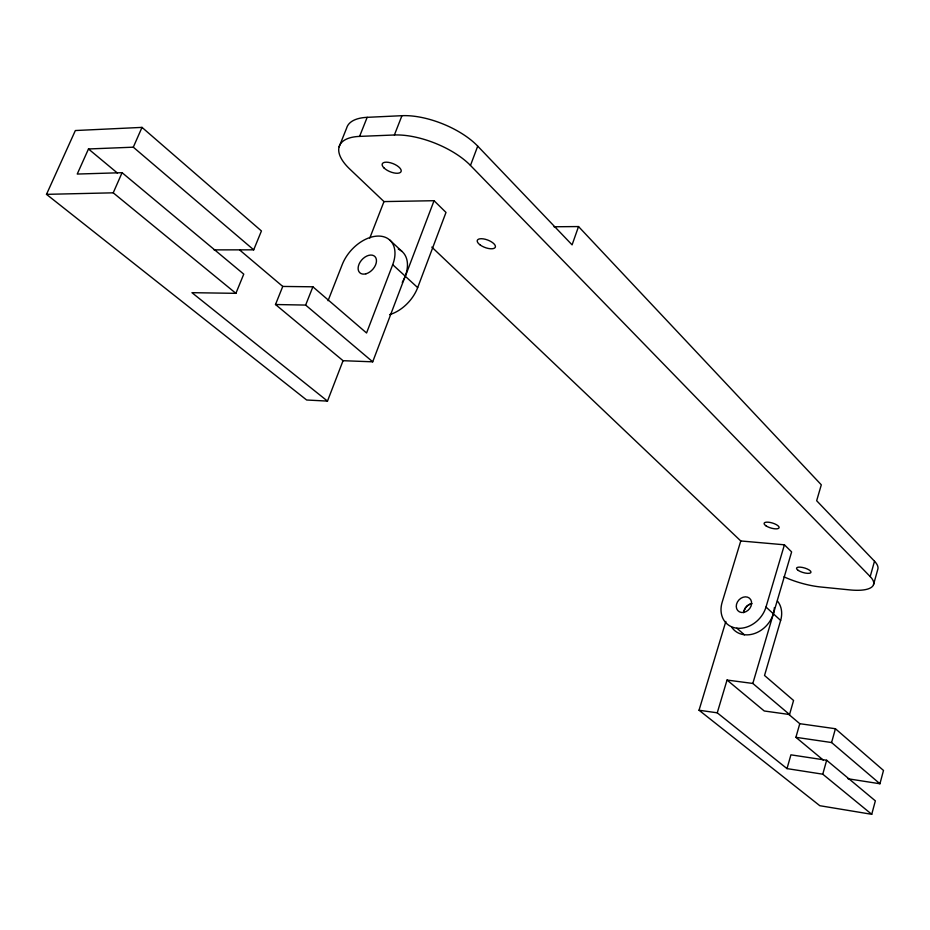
<?xml version="1.0" encoding="UTF-8"?>
<svg xmlns="http://www.w3.org/2000/svg" width="930" height="930" viewBox="0 0 930 930"><rect width="100%" height="100%" fill="white"/><g stroke="black" fill="none" stroke-linecap="round" stroke-linejoin="round"><path stroke-width="1.4" d="M871.736 814.308L875.351 800.858L826.654 760.252L790.919 754.835L787.001 768.61L822.771 774.19L871.736 814.308L819.807 805.706L699.035 710.229L725.853 621.438M847.997 778.77L879.931 783.758L883.5 770.447L835.419 728.736L799.777 723.691L787.838 713.589M822.771 774.19L826.654 760.252M879.931 783.758L831.583 742.535L835.419 728.736M784.013 576.856A41.676 13.334 16.4 0 0 820.934 587.016L849.869 589.911A42.094 13.555 16.1 0 0 870.201 576.588L874.502 561.22L816.656 500.724L821.306 484.821L578.53 226.56L553.989 226.769M873.514 584.668L877.769 569.416A41.989 13.799 16 0 0 874.502 561.22M823.306 760.112L795.906 737.316L799.777 723.691M787.001 768.61L717.251 712.822L727.039 680.051L764.239 710.985L789.547 714.519L793.569 700.476L764.53 675.482L780.642 620.45A25.308 20.623 -48 0 0 777.457 601.059M789.547 714.519L752.823 683.445L791.628 551.897L784.42 544.806L740.768 540.958L431.822 247.101M740.768 540.958L722.133 602.326A25.61 20.716 -48 0 0 737.013 628.203A25.61 20.716 -48 0 0 765.995 607.046L784.42 544.806M578.53 226.56L572.09 244.869L477.718 146.138A56.765 24.971 22 0 0 401.946 115.692L367.176 117.331A56.219 24.343 22.4 0 0 346.658 128.026L339.125 146.824M870.201 576.588L470.475 165.447L477.718 146.138M389.612 314.642A32.771 21.762 -47.8 0 0 417.675 287.614L445.993 212.435L434.054 200.706L383.985 201.589L349.692 168.981A56.416 23.936 22.3 0 1 359.584 136.396L367.176 117.331M392.704 264.678L366.56 332.987L312.887 286.8L282.755 286.44L275.501 304.517L343.054 360.7L372.709 361.817L405.236 276.163L392.704 264.678A33.282 21.75 -47.8 0 0 378.533 236.069A33.282 21.75 -47.8 0 0 342.275 264.469L328.058 300.716M434.054 200.706L405.341 276.303L417.675 287.614M214.063 249.879L253.704 249.833L261.435 230.966L142.011 127.387L75.353 130.537L46.5 194.347L306.644 400.005L327.488 401.097L343.054 360.7M369.791 238.068L383.985 201.589M359.584 136.396L394.39 134.99L401.946 115.692M275.501 304.517L305.645 305.075L312.887 286.8M327.488 401.097L191.952 292.683L235.894 293.334L243.753 274.152L122.086 172.689L77.237 174.05L88.478 148.974L133.304 147.184L253.704 249.833M46.5 194.347L113.228 192.824L122.086 172.689M133.304 147.184L142.011 127.387M727.039 680.051L752.823 683.445M699.035 710.229L717.251 712.822M795.906 737.316L831.583 742.535M113.228 192.824L235.894 293.334M88.478 148.974L117.413 173.038M305.645 305.075L372.709 361.817M239.673 249.996L282.755 286.44M736.862 628.192L744.419 634.83M765.995 607.046L780.642 620.45M389.496 239.812L401.934 251.391M398.284 249.101A33.027 21.75 -47.8 0 1 402.26 282.394M394.39 134.99A56.963 24.564 21.9 0 1 470.475 165.447M774.365 607.592A25.459 20.669 -48 0 1 757.067 632.516A25.459 20.669 -48 0 1 731.724 627.25M751.754 603.721A8.486 6.894 -48 0 0 743.779 612.661A8.486 6.894 -48 0 1 751.684 603.64M365.92 273.815A11.09 7.254 -47.8 0 0 375.836 257.843A11.09 7.254 -47.8 0 0 360.108 262.12A11.09 7.254 -47.8 0 0 365.92 273.815M743.582 612.428A8.533 6.905 -48 0 0 750.742 599.699A8.533 6.905 -48 0 0 737.467 601.919A8.533 6.905 -48 0 0 743.582 612.428M480.287 245.055A9.649 3.976 20.7 0 0 495.272 247.31A9.649 3.976 20.7 0 0 483.379 238.882A9.649 3.976 20.7 0 0 480.287 245.055M383.997 167.935A10.149 4.301 22.3 0 0 400.423 172.422A10.149 4.301 22.3 0 0 390.658 162.831A10.149 4.301 22.3 0 0 383.997 167.935M798.277 570.427A7.498 2.395 16.4 0 0 810.588 572.857A7.498 2.395 16.4 0 0 802.451 567.451A7.498 2.395 16.4 0 0 798.277 570.427M765.96 525.81A7.812 2.616 16.7 0 0 778.736 528.252A7.812 2.616 16.7 0 0 770.133 522.451A7.812 2.616 16.7 0 0 765.96 525.81"/></g></svg>
